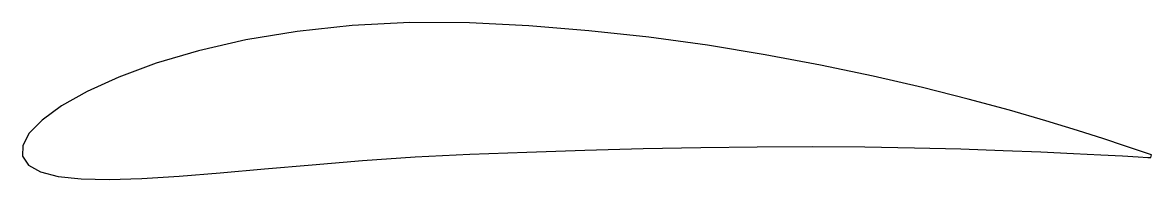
# Model space of a CAD drawing. Header units: metres. Extents: x 0 to 100, y -2 to 12.
import ezdxf

# ---------------------------------------------------------------- set-up
doc = ezdxf.new("R2010")
doc.units = ezdxf.units.M

msp = doc.modelspace()

# ---------------------------------------------------------------- linework, layer by layer
msp.add_lwpolyline([(100.025, 0.124), (99.758, 0.216), (98.961, 0.49), (97.64, 0.935), (95.808, 1.538), (93.481, 2.278), (90.682, 3.13), (87.436, 4.068), (83.777, 5.062), (79.74, 6.082), (75.366, 7.097), (70.702, 8.079), (65.797, 8.998), (60.703, 9.827), (55.477, 10.543), (50.176, 11.124), (44.863, 11.554), (39.587, 11.817), (34.306, 11.841), (29.199, 11.583), (24.336, 11.06), (19.78, 10.302), (15.592, 9.344), (11.825, 8.231), (8.524, 7.012), (5.726, 5.736), (3.46, 4.452), (1.745, 3.204), (0.595, 2.029), (0.014, 0.955), (0, 0), (0.534, -0.792), (1.59, -1.383), (3.149, -1.781), (5.186, -1.999), (7.672, -2.054), (10.574, -1.967), (13.861, -1.763), (17.495, -1.47), (21.441, -1.121), (25.664, -0.748), (30.127, -0.384), (34.792, -0.064), (39.622, 0.182), (44.685, 0.37), (49.824, 0.542), (54.976, 0.684), (60.088, 0.786), (65.105, 0.843), (69.972, 0.853), (74.634, 0.819), (79.039, 0.747), (83.137, 0.643), (86.878, 0.52), (90.22, 0.386), (93.121, 0.252), (95.546, 0.129), (97.465, 0.024), (98.854, -0.057), (99.694, -0.107), (99.975, -0.124), (100, 0)], close=True)

doc.saveas('drawing.dxf')
